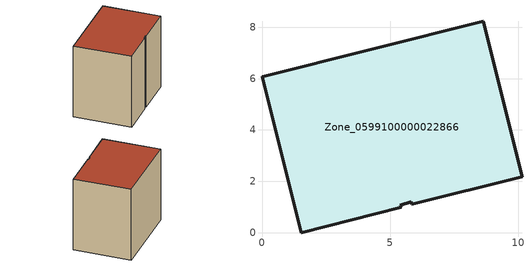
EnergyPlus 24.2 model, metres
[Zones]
Zone_0599100000022866
 floor ground (C_G): 5.82,1.21 5.39,1.07 5.43,0.99 1.53,0 0,6.07 8.62,8.23 10.14,2.18 5.85,1.09 z0
 wall outside (C_F): 5.82,1.21 5.85,1.09 10.14,2.18 8.62,8.23 0,6.07 1.53,0 5.43,0.99 5.39,1.07 5.82,1.21 z0:8.14
 roof outside (C_R): 5.39,1.07 5.82,1.21 5.85,1.09 10.14,2.18 8.62,8.23 0,6.07 1.53,0 5.43,0.99 z8.14
[BUILDING]
Pand.0599100000022866: North Axis=0; Terrain=City; Loads Convergence Tolerance Value=0.04; Temperature Convergence Tolerance Value=0.4; Solar Distribution=FullExterior; Maximum Number of Warmup Days=25; Minimum Number of Warmup Days=1
[Site:Location]
Rotterdam.The.Hague.AP_ZH_NLD Design_Conditions: Latitude=51.96; Longitude=4.45; Time Zone=1; Elevation=-4.5
[SITE:GROUNDTEMPERATURE:BUILDINGSURFACE]
18, 18, 18, 18, 18, 18, 18, 18, 18, 18, 18, 18
[MATERIAL] Thermal Absorptance=0.9; Solar Absorptance=0.7; Visible Absorptance=0.7
Name | Roughness | Thickness | Conductivity | Density | Specific Heat
G.TC.1965-1974 | MediumSmooth | 0.15 | 0.882353 | 540 | 1210
F.TC.1965-1974 | Rough | 0.3 | 0.697674 | 1920 | 840
R.TC.1965-1974 | MediumRough | 0.2 | 0.232558 | 1500 | 1000
[CONSTRUCTION]
C_G: G.TC.1965-1974
C_F: F.TC.1965-1974
C_R: R.TC.1965-1974
[ZONE]
Zone_0599100000022866: Type=1; Multiplier=1; Ceiling Height=Autocalculate; Volume=Autocalculate; Floor Area=autocalculate; Part of Total Floor Area=Yes
[ZONEINFILTRATION:DESIGNFLOWRATE]
Infil_Zone_0599100000022866: Zone or ZoneList or Space or SpaceList=Zone_0599100000022866; Schedule=AlwaysOn; Design Flow Rate Calculation Method=Flow/Area; Flow Rate per Floor Area=0.003; Constant Term Coefficient=1; Temperature Term Coefficient=0; Velocity Term Coefficient=0; Velocity Squared Term Coefficient=0
[HVACTEMPLATE:ZONE:IDEALLOADSAIRSYSTEM]
Zone_0599100000022866: Maximum Heating Supply Air Temperature=50; Minimum Cooling Supply Air Temperature=13; Maximum Heating Supply Air Humidity Ratio=0.0156; Minimum Cooling Supply Air Humidity Ratio=0.0077; Heating Limit=NoLimit; Cooling Limit=NoLimit; Dehumidification Control Type=ConstantSensibleHeatRatio; Cooling Sensible Heat Ratio=0.7; Dehumidification Setpoint=60; Humidification Control Type=None; Humidification Setpoint=30; Outdoor Air Method=None; Outdoor Air Flow Rate per Person=0.00944; Outdoor Air Flow Rate per Zone Floor Area=0; Outdoor Air Flow Rate per Zone=0; Demand Controlled Ventilation Type=None; Outdoor Air Economizer Type=NoEconomizer; Heat Recovery Type=None; Sensible Heat Recovery Effectiveness=0.7; Latent Heat Recovery Effectiveness=0.65
[ZONECONTROL:THERMOSTAT]
ThermostatControl_Zone_0599100000022866: Zone or ZoneList=Zone_0599100000022866; Control Type Schedule=DualSetpointControlType; Control 1=Thermostat_Zone_0599100000022866; Temperature Difference Between Cutout And Setpoint=0
[THERMOSTATSETPOINT:DUALSETPOINT]
Thermostat_Zone_0599100000022866: Heating Setpoint Temperature Schedule=HeatingSetpoint_Zone_0599100000022866; Cooling Setpoint Temperature Schedule=CoolingSetpoint_Zone_0599100000022866
[SCHEDULE:COMPACT]
HeatingSetpoint_Zone_0599100000022866: Through: 12/31, For: AllDays, Until: 24:00, 21
CoolingSetpoint_Zone_0599100000022866: Through: 12/31, For: AllDays, Until: 24:00, 24
DualSetpointControlType: Through: 12/31, For: AllDays, Until: 24:00, 4
AlwaysOn: Through: 12/31, For: AllDays, Until: 24:00, 1
